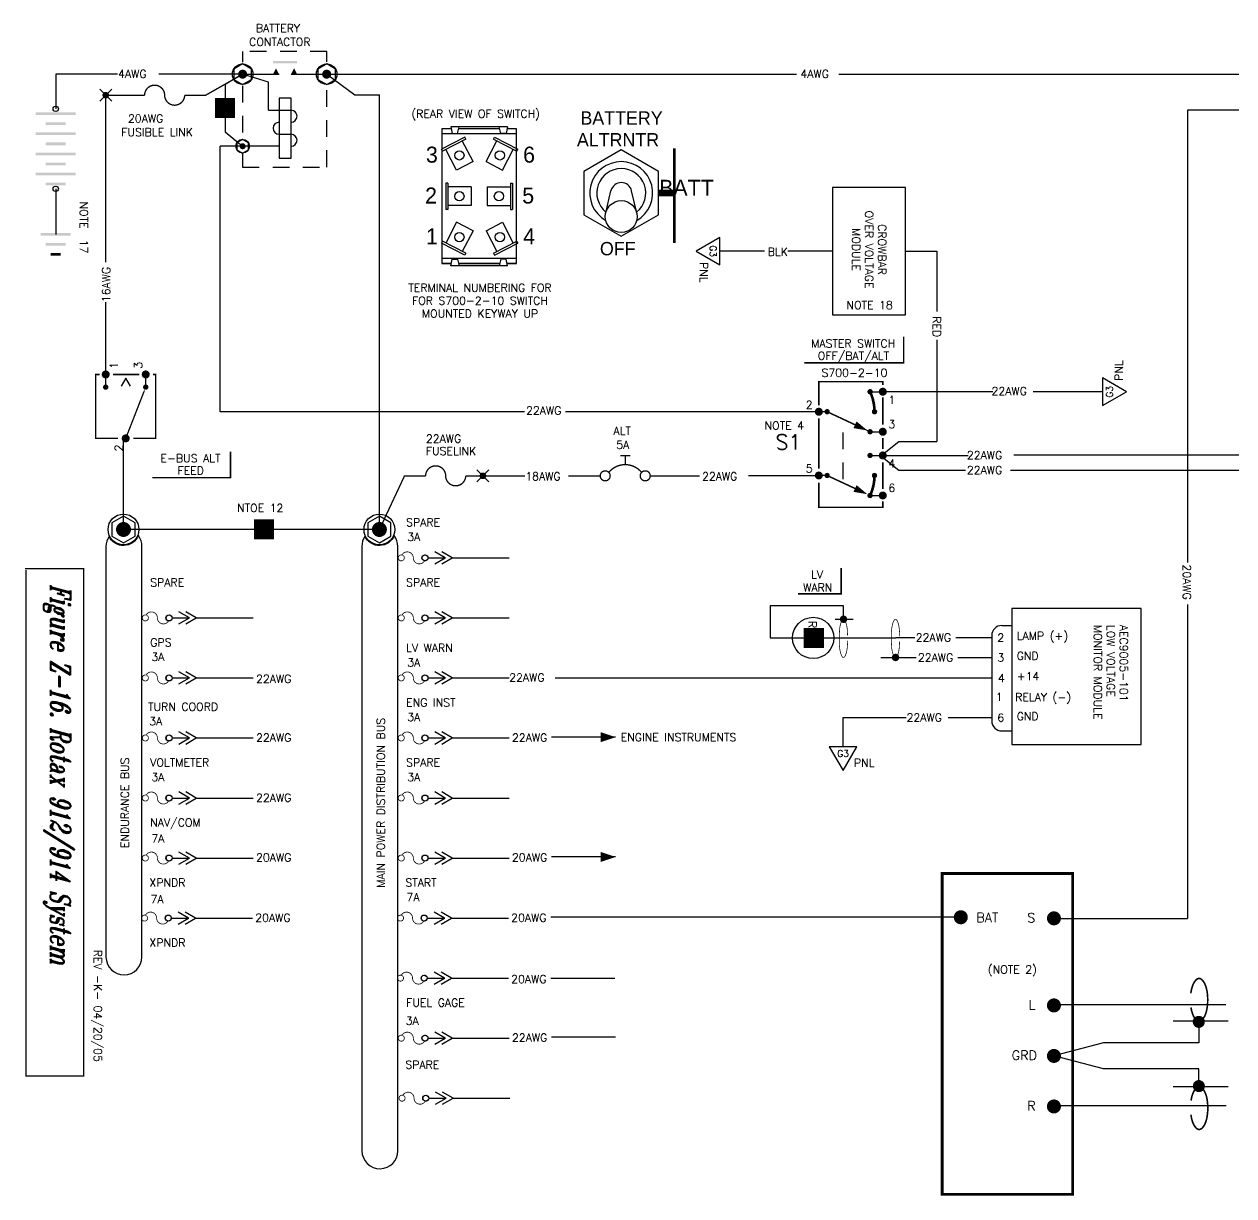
# Model space of a CAD drawing. Extents: x -1.7 to 12, y 0.7 to 9.5.
# Drawn here: x -1.72 to 7.35, y 0.7 to 9.48 of the extents above; entities that cross this region are included whole.
import ezdxf
from ezdxf.enums import TextEntityAlignment as Align

# ---------------------------------------------------------------- set-up
doc = ezdxf.new("R2010")
doc.units = 0
doc.header["$LTSCALE"] = 0.5
doc.header["$MEASUREMENT"] = 0
doc.linetypes.add('HIDDEN', pattern=[0.375, 0.25, -0.125])
doc.layers.get('0').update_dxf_attribs({"linetype": 'CONTINUOUS'})
doc.layers.add('INSETS', color=2, linetype='CONTINUOUS')
doc.styles.add('FUTURA', font='VELVET-L.SHX')
doc.styles.add('FUTURAV', font='VELVET-L.SHX')
doc.styles.add('ROMANT', font='romant.shx', dxfattribs={"width": 0.7, "oblique": 15})
doc.styles.get("Standard").update_dxf_attribs({"font": 'ROMANS.shx'})

# ---------------------------------------------------------------- blocks, each defined once
blk = doc.blocks.new('ARROWHEAD', base_point=(5.399999999999999, 17.1))
blk.add_lwpolyline([(5.399999999999999, 17.1, 0, 0.075, 0), (5.2875, 17.1, 0.075, 0.075, 0)], format="xyseb")
blk = doc.blocks.new('BBCP')
blk.add_line((0.2299438525270645, 0), (0.3566964805031532, 0))
at = {"color": 7}
for p, q in [((0.3552276689481992, 0), (0.2769986337626751, 0.04516555452281068)), ((0.2769986337626751, -0.04516555452281068), (0.3552276689481992, 0)), ((0.4073033976368174, 0), (0.3290743624512933, 0.04516555452281068)), ((0.3290743624512933, -0.04516555452281068), (0.4073033976368174, 0)), ((0.4073033976368174, 0), (0.8337464384351927, 0))]:
    blk.add_line(p, q, dxfattribs=at)
for points in [[(0.0366770296984944, 0.01951044453741702, 0.006000000000000001, 0.006000000000000001, 39.33880835951041), (0.03859916624609294, 0.01827240556744414, 0.006000000000000001, 0.006000000000000001, 39.33880835951041)], [(0.2007194449185601, -0.02012461179749891, 0.006000000000000001, 0.006000000000000001, -0.7914183192462256), (0.1154702213235623, 0, 0.006000000000000001, 0.006000000000000001, 0.7914183192462259), (0.03022099772856457, 0.02012461179749891, 0.006000000000000001, 0.006000000000000001, 0.7914183192462259)], [(0.2166770296984906, 0.01951044453741702, 0.006000000000000001, 0.006000000000000001, 39.33880835951041), (0.21859916624609, 0.01827240556744414, 0.006000000000000001, 0.006000000000000001, 39.33880835951041)]]:
    blk.add_lwpolyline(points, format="xyseb")
blk.add_circle((0.2025000000000023, 0), 0.02249999999999979)
blk = doc.blocks.new('BAT', base_point=(4.05, 6.75))
for centre in [(4.05, 6.75), (4.05, 6.15)]:
    blk.add_circle(centre, 0.02)
for points in [[(4.2, 6.702500000000001), (4.2, 6.7225), (3.9, 6.702500000000001), (3.9, 6.7225)], [(4.125, 6.6275), (4.125, 6.6475), (3.975, 6.6275), (3.975, 6.6475)], [(4.2, 6.5525), (4.2, 6.5725), (3.9, 6.5525), (3.9, 6.5725)], [(4.125, 6.4775), (4.125, 6.4975), (3.975, 6.4775), (3.975, 6.4975)], [(4.2, 6.402500000000001), (4.2, 6.4225), (3.9, 6.402500000000001), (3.9, 6.4225)], [(4.2, 6.2525), (4.2, 6.2725), (3.9, 6.2525), (3.9, 6.2725)], [(4.125, 6.327500000000001), (4.125, 6.3475), (3.975, 6.327500000000001), (3.975, 6.3475)], [(4.125, 6.1775), (4.125, 6.1975), (3.975, 6.1775), (3.975, 6.1975)]]:
    blk.add_trace(points)
blk = doc.blocks.new('GND', base_point=(5.399999999999999, 6.45))
for points in [[(5.2875, 6.46), (5.2875, 6.44), (5.5125, 6.46), (5.5125, 6.44)], [(5.325, 6.385), (5.325, 6.365), (5.475, 6.385), (5.475, 6.365)], [(5.4375, 6.29), (5.4375, 6.31), (5.3625, 6.29), (5.3625, 6.31)]]:
    blk.add_trace(points)
blk = doc.blocks.new('CB')
for points in [[(-0.1875, 0.1499999999999986, 0.01, 0.01, 0), (-0.1125000000000007, 0.1499999999999986, 0.01, 0.01, 0)], [(-0.1500000000000021, 0.08409902576697448, 0.01, 0.01, 0), (-0.1500000000000021, 0.1499999999999986, 0.01, 0.01, 0)], [(-0.3047399613886519, -0.03719923071831133, 0.01, 0.01, 273.9696988207883), (-0.3052825490245326, -0.0371260646420204, 0.01, 0.01, 273.9696988207883)], [(-0.02704903082498689, 0.02597306164975421, 0.01, 0.01, 0.4727572666355321), (-0.2729509691754153, 0.02597306164926749, 0.01, 0.01, 0.4727572666355321)], [(-0.005842398127015258, -0.03704208935961262, 0.01, 0.01, 692.0208592420624), (-0.006056408857205042, -0.03700770070883053, 0.01, 0.01, 692.0208592420624)]]:
    blk.add_lwpolyline(points, format="xyseb")
blk = doc.blocks.new('DIODE')
blk.add_lwpolyline([(0, 0, 0.15, 0.15, 0), (0, -0.02324600182806336, 0, 0.15, 0), (0, -0.1510990118823976, 0.15, 0.15, 0)], format="xyseb")
blk = doc.blocks.new('G3')
blk.add_lwpolyline([(-0.1029910085553745, 0), (3.552713678800501e-15, -0.1783856595406714), (0.1029910085553745, 0)], close=True)
blk.add_text('G3', height=0.04999999998).set_placement((3.552713678800501e-15, -0.07655123656131302), align=Align.CENTER)
blk.add_text('PNL', height=0.06).set_placement((0.08136636393703967, -0.1509795294095824))
blk = doc.blocks.new('DOT')
at = {"color": 7}
blk.add_lwpolyline([(-0.01249999999999929, 0, 0.025, 0.025, 1), (0.01249999999999929, 0, 0.025, 0.025, 1)], format="xyseb", close=True, dxfattribs=at)
blk = doc.blocks.new('SPLICE')
for p, q in [((-0.04540863766729331, -0.04540863766729331), (0.04540863766729686, 0.04540863766729331)), ((0.04540863766729331, -0.04540863766730041), (-0.04540863766729331, 0.04540863766729331))]:
    blk.add_line(p, q)
blk.add_blockref('DOT', (0, 0))
blk = doc.blocks.new('S1TL1-1')
for p, q in [((0.4445141521014904, 0.1499610244477418), (0.5397856955674101, 0.1499610244477418)), ((0.5119653413703986, 0), (0.4515705604017448, 0.03486894304990162)), ((0.4515705604017448, -0.03486894304990162), (0.5119653413703986, 0)), ((0.4445141521014904, -0.1500389755522571), (0.5397856955674101, -0.1500389755522562))]:
    blk.add_line(p, q)
for points in [[(0.0602143044325878, 0.05862001075687928, 0.0110390673, 0.0110390673, 0), (0.0602143044325878, 0.2250000000000005, 0.0110390673, 0.0110390673, 0), (0.5397856955674101, 0.2250000000000005, 0.0110390673, 0.0110390673, 0), (0.5397856955674101, 0.1963011701771764, 0.0110390673, 0.0110390673, 0)], [(0.5397856955674101, 0.09485189481485179, 0.0110390673, 0.0110390673, 0), (0.5397856955674101, -0.1008002790982019, 0.0110390673, 0.0110390673, 0)], [(0.0602143044325878, -0.0573220182286347, 0.0110390673, 0.0110390673, 0), (0.0602143044325878, -0.2250000000000005, 0.0110390673, 0.0110390673, 0), (0.5397856955674101, -0.2250000000000005, 0.0110390673, 0.0110390673, 0), (0.5397856955674101, -0.204665013397725, 0.0110390673, 0.0110390673, 0)]]:
    blk.add_lwpolyline(points, format="xyseb")
at = {"color": 7}
for points in [[(0.4345141521014888, 0.1499610244477418, 0.02, 0.02, 1), (0.4545141521014919, 0.1499610244477418, 0.02, 0.02, 1)], [(0.5247856955674095, 0.1499610244477418, 0.03, 0.03, 1), (0.5547856955674106, 0.1499610244477418, 0.03, 0.03, 1)], [(0.04521430443258723, 0, 0.03, 0.03, 1), (0.07521430443258836, 0, 0.03, 0.03, 1)], [(0.4345141521014888, -0.1500389755522571, 0.02, 0.02, 1), (0.4545141521014919, -0.1500389755522571, 0.02, 0.02, 1)], [(0.5247856955674095, -0.1500389755522562, 0.03, 0.03, 1), (0.5547856955674106, -0.1500389755522562, 0.03, 0.03, 1)]]:
    blk.add_lwpolyline(points, format="xyseb", close=True, dxfattribs=at)
blk.add_lwpolyline([(0.0602143044325878, 0, 0.01, 0.01, 0), (0.3393640304037149, -0.1087973698849014, 0.06, 0, 0), (0.4250097833525501, -0.1421774229378965, 0, 0, 0)], format="xyseb", dxfattribs=at)
for s, p in [('1', (0.6078822567853059, 0.05902977828512501)), ('2', (-0.0113335591307191, 0.02255697426779069)), ('3', (0.6078822567853059, -0.1233342418015466))]:
    blk.add_text(s, height=0.06).set_placement(p, align=Align.CENTER)

msp = doc.modelspace()

# ---------------------------------------------------------------- linework, layer by layer
at = {"color": 7}
for p, q in [((-1.48063077791434, 9.108591531687797), (-1.48063077791434, 8.849217860188276)), ((-1.016228865244512, 9.108591531687797), (-1.48063077791434, 9.108591531687797)), ((-0.07907143185743148, 9.108591531687797), (-0.7070431121540599, 9.108591531687797)), ((-0.07907143185743237, 9.108591531687797), (-0.2103283491053043, 9.030834105762562)), ((0.1146008595715893, 9.047851017289975), (-0.08048027320088824, 9.108591531687797)), ((-0.05798027320091048, 9.108591531687797), (0.1935335574629784, 9.108591531687797)), ((0.2835335574628877, 9.108591531687797), (0.5509285681425693, 9.108591531687797)), ((0.5509285681425693, 9.108591531687797), (4.072085242758363, 9.108591531687797)), ((0.5509285681425693, 9.108591531687797), (0.760820321958042, 8.953389849891328)), ((4.390104874508544, 9.108591531687797), (10.05949941946791, 9.108591531687797)), ((-0.2103283491053043, 9.030834105762562), (-0.2103283491053043, 8.676991639824433)), ((0.1146008595715893, 8.838591531687527), (0.1146008595715893, 9.047851017289975)), ((-1.105511705757377, 7.699594967889593), (-1.105511705757377, 8.951379092300417)), ((0.1935335574629784, 8.928591531687442), (0.1935335574629784, 8.478591531687886)), ((0.2835335574628877, 8.928591531687442), (0.1935335574629784, 8.928591531687442)), ((0.2835335574628877, 8.478591531687886), (0.2835335574628877, 8.928591531687442)), ((0.760820321958042, 8.953389849891328), (0.9461254201373102, 8.953389849891328)), ((0.9461254201373102, 5.696146047517443), (0.9461254201373102, 8.953389849891328)), ((0.1146008595715893, 8.838591531687527), (0.2835335574628877, 8.838591531687527)), ((10.05949941946791, 8.838591531687797), (7.00358007721098, 8.838591531687797)), ((7.00358007721098, 8.838591531687797), (7.003580077210978, 5.447797944459113)), ((1.906593688950367, 8.71475132916397), (1.481377527024259, 8.71475132916397)), ((1.481377527024259, 8.71475132916397), (1.492536595699919, 8.665175023239328)), ((1.531086034197807, 8.665175023239328), (1.544273990038137, 8.71475132916397)), ((1.856885181776819, 8.665175023239328), (1.84369722593649, 8.71475132916397)), ((1.906593688950368, 8.71475132916397), (1.895434620274708, 8.665175023239328)), ((-0.2103283491053043, 8.676991639824433), (-0.07907143185743148, 8.568591531687797)), ((0.1935335574629784, 8.658591531687708), (0.2835335574628877, 8.658591531687708)), ((1.586266505979561, 8.636508451682808), (1.410740591523455, 8.545617009792739)), ((1.413715274246849, 8.698279422155483), (1.413715274246849, 7.689854112324256)), ((1.485085167964797, 8.698279422155483), (1.413715274246849, 8.698279422155483)), ((1.977552122650502, 8.66204123427336), (1.417011455169574, 8.66204123427336)), ((1.593783232516879, 8.621992450266792), (1.418257318060775, 8.53110100837673)), ((1.492536595699919, 8.665175023239328), (1.531086034197807, 8.665175023239328)), ((1.848078971977919, 8.698279422155483), (1.539892243996709, 8.698279422155483)), ((1.593783232516879, 8.621992450266792), (1.586266505979561, 8.636508451682808)), ((1.800780345303197, 8.621992450266792), (1.808297071840515, 8.636508451682808)), ((1.800780345303197, 8.621992450266792), (1.976306259759301, 8.53110100837673)), ((1.808297071840515, 8.636508451682808), (1.983822986296621, 8.545617009792739)), ((1.895434620274708, 8.665175023239328), (1.856885181776819, 8.665175023239328)), ((1.974255941727778, 8.698279422155483), (1.902886048009831, 8.698279422155483)), ((1.974255941727778, 7.689854112324256), (1.974255941727778, 8.698279422155483)), ((0.1935335574629802, 8.568591531687797), (-0.2487383167889972, 8.568591531687805)), ((-0.2487383167889972, 6.578616061174668), (-0.2487383167889972, 8.568591531687805)), ((1.418257318060775, 8.53110100837673), (1.410740591523455, 8.545617009792739)), ((1.524917257624713, 8.389602599401726), (1.444586200209816, 8.544734722061087)), ((1.647785407782736, 8.453226613923071), (1.567454350367838, 8.608358736582435)), ((1.74677817003734, 8.453226613923071), (1.827109227452238, 8.608358736582435)), ((1.869646320195363, 8.389602599401726), (1.94997737761026, 8.544734722061087)), ((1.976306259759301, 8.53110100837673), (1.983822986296621, 8.545617009792739)), ((0.1935335574629784, 8.478591531687886), (0.2835335574628877, 8.478591531687886)), ((1.647785407782736, 8.453226613923071), (1.524917257624713, 8.389602599401726)), ((1.74677817003734, 8.453226613923071), (1.869646320195363, 8.389602599401726)), ((1.443380815195995, 8.292898190449428), (1.443380815195995, 8.09523534403031)), ((1.459727541930927, 8.292898190449428), (1.443380815195995, 8.292898190449428)), ((1.459727541930927, 8.292898190449428), (1.459727541930926, 8.09523534403031)), ((1.63442457758464, 8.263248769138968), (1.459727541930927, 8.263248769138968)), ((1.63442457758464, 8.263248769138968), (1.63442457758464, 8.124884765340774)), ((1.753546638389987, 8.263248769138968), (1.753546638389987, 8.124884765340774)), ((1.753546638389987, 8.263248769138968), (1.9282436740437, 8.263248769138968)), ((1.9282436740437, 8.292898190449428), (1.944590400778631, 8.292898190449428)), ((1.9282436740437, 8.292898190449428), (1.928243674043701, 8.09523534403031)), ((1.944590400778631, 8.292898190449428), (1.944590400778632, 8.09523534403031)), ((-1.48063077791434, 8.249217860188278), (-1.48063077791434, 7.908009267437652)), ((1.459727541930926, 8.09523534403031), (1.443380815195995, 8.09523534403031)), ((1.63442457758464, 8.124884765340774), (1.459727541930927, 8.124884765340774)), ((1.753546638389987, 8.124884765340774), (1.9282436740437, 8.124884765340774)), ((1.928243674043701, 8.09523534403031), (1.944590400778632, 8.09523534403031)), ((1.524917257624713, 7.998530935078013), (1.444586200209816, 7.843398812418653)), ((1.647785407782736, 7.934906920556668), (1.524917257624713, 7.998530935078013)), ((1.74677817003734, 7.934906920556668), (1.869646320195363, 7.998530935078013)), ((1.869646320195363, 7.998530935078013), (1.94997737761026, 7.843398812418653)), ((1.647785407782736, 7.934906920556668), (1.567454350367838, 7.779774797897306)), ((1.74677817003734, 7.934906920556668), (1.827109227452238, 7.779774797897306)), ((1.418257318060775, 7.857032526103011), (1.410740591523455, 7.842516524687)), ((1.586266505979561, 7.751625082796934), (1.410740591523455, 7.842516524687)), ((1.593783232516879, 7.766141084212948), (1.418257318060775, 7.857032526103011)), ((1.800780345303197, 7.766141084212948), (1.976306259759301, 7.857032526103011)), ((1.808297071840515, 7.751625082796934), (1.983822986296621, 7.842516524687)), ((1.976306259759301, 7.857032526103011), (1.983822986296621, 7.842516524687)), ((1.977552122650502, 7.726092300206379), (1.417011455169574, 7.726092300206379)), ((1.481377527024259, 7.673382205315769), (1.492536595699919, 7.722958511240411)), ((1.492536595699919, 7.722958511240411), (1.531086034197807, 7.722958511240411)), ((1.531086034197807, 7.722958511240411), (1.544273990038137, 7.673382205315769)), ((1.593783232516879, 7.766141084212948), (1.586266505979561, 7.751625082796934)), ((1.800780345303197, 7.766141084212948), (1.808297071840515, 7.751625082796934)), ((1.856885181776819, 7.722958511240411), (1.84369722593649, 7.673382205315769)), ((1.895434620274708, 7.722958511240411), (1.856885181776819, 7.722958511240411)), ((1.906593688950368, 7.673382205315769), (1.895434620274708, 7.722958511240411)), ((3.833987340264409, 7.781858266607145), (3.498870975344047, 7.781858266607145)), ((4.34302083824364, 7.781858266607145), (4.008343962327967, 7.781858266607145)), ((4.890209806219605, 7.781858266607145), (5.126067125060395, 7.781858266607145)), ((5.126067125060395, 7.781858266607145), (5.126067125060395, 7.330465530098142)), ((1.485085167964797, 7.689854112324256), (1.413715274246849, 7.689854112324256)), ((1.413715274246849, 7.689854112324256), (1.485085167964796, 7.689854112324256)), ((1.906593688950367, 7.673382205315769), (1.481377527024259, 7.673382205315769)), ((1.539892243996708, 7.689854112324256), (1.848078971977919, 7.689854112324256)), ((1.848078971977919, 7.689854112324256), (1.539892243996709, 7.689854112324256)), ((1.90288604800983, 7.689854112324256), (1.974255941727778, 7.689854112324256)), ((1.974255941727778, 7.689854112324256), (1.902886048009831, 7.689854112324256)), ((-1.105511705757377, 6.858240498755336), (-1.105511705757377, 7.399643271479533)), ((5.126067125060395, 7.117583799298817), (5.126067125060394, 6.355883480557884)), ((5.544246792693436, 6.728577085622408), (4.719778243567335, 6.728577085622408)), ((6.367939050303368, 6.728577085622408), (5.846285756398824, 6.728577085622408)), ((2.034804151823164, 6.578616061174667), (-0.2487383167889972, 6.578616061174668)), ((4.225206852432514, 6.578616061174667), (2.340546533091765, 6.578616061174667)), ((-0.9723153865685354, 5.696146047517443), (-0.9723153865685354, 6.380650115320314)), ((4.704778243567336, 6.24819140052665), (4.838886945412799, 6.355883480557884)), ((4.838886945412799, 6.355883480557884), (5.126067125060394, 6.355883480557884)), ((4.704778243567336, 6.24819140052665), (4.838886945412799, 6.140499320495417)), ((5.359310677481727, 6.24819140052665), (4.725906492777026, 6.24819140052665)), ((6.033557928177212, 6.252717736517514), (5.701476419935931, 6.252717736517514)), ((7.572122782649696, 6.252717736517515), (6.033557928177212, 6.252717736517514)), ((1.709239653603754, 6.098230376078805), (2.036854944041, 6.098230376078805)), ((2.363204191197244, 6.098230376078805), (2.603165379412855, 6.098230376078805)), ((2.9819542682911, 6.098230376078805), (3.345433230985305, 6.098230376078805)), ((4.225206852432514, 6.098230376078909), (3.714032311088177, 6.098230376078909)), ((4.838886945412799, 6.140499320495417), (5.340938606083273, 6.140499320495417)), ((5.676937261449568, 6.140499320495417), (7.58783921925073, 6.140499320495417)), ((0.9461254201373103, 5.696146047517439), (-0.9723153865685319, 5.696146047517443)), ((4.424759952950772, 5.125005287920121), (3.875691270234779, 5.125005287920121)), ((3.875691270234779, 5.125005287920121), (3.875691270234779, 4.883325503853161)), ((4.424759952950772, 5.011826886268835), (4.424759952950772, 5.125005287920121)), ((5.686738094698009, 5.103593671624207), (5.686738094698009, 4.083798663890725)), ((6.657425896188212, 5.103593671624204), (5.686738094698009, 5.103593671624207)), ((6.657425896188212, 4.083798663890729), (6.657425896188212, 5.103593671624204)), ((7.003580077210978, 5.133019191354977), (7.003580077210978, 2.781469703001075)), ((4.362254873461574, 5.023172188112749), (4.497589470380817, 5.023172188112749)), ((5.536738094698008, 4.901417430757947), (5.53673809469801, 4.260746800922208)), ((5.611738094698009, 4.976417430757946), (5.686738094698009, 4.976417430757945)), ((3.875691270234779, 4.883325503853161), (4.817157978910941, 4.883325503853161)), ((4.959966365880359, 4.883325503853165), (4.817157978910941, 4.883325503853163)), ((5.536738094698008, 4.883325503853166), (5.267339076347111, 4.883325503853166)), ((4.970327242284239, 4.733325503853164), (4.70562269028816, 4.733325503853164)), ((5.536738094698008, 4.733325503853166), (5.283455998849111, 4.733325503853166)), ((2.263487185499508, 4.583325503853159), (5.53673809469801, 4.583325503853166)), ((4.895515288651199, 4.283325503853165), (4.420946813603567, 4.283325503853165)), ((4.420946813603567, 4.283325503853165), (4.420946813603567, 4.067834873608492)), ((5.53673809469801, 4.283325503853165), (5.209468851090779, 4.283325503853165)), ((5.611738094698009, 4.185746800922207), (5.686738094698009, 4.185746800922207)), ((2.717241382699914, 4.139534726668598), (2.236955736982289, 4.139534726668598)), ((5.686738094698009, 4.083798663890725), (6.657425896188212, 4.083798663890729)), ((2.717241382699914, 3.241732453020919), (2.236955736982289, 3.241732453020919)), ((5.285673404485344, 2.789534726668595), (2.231132893561584, 2.789534726668595)), ((6.002795195600196, 2.781469703001076), (7.003580077210978, 2.781469703001075)), ((2.71141853927921, 2.330005560782691), (2.231132893561584, 2.330005560782691)), ((5.997904177861313, 2.135273273471429), (7.292578694825218, 2.135273273471429)), ((2.717241382699914, 1.890852030530377), (2.236955736982289, 1.890852030530377)), ((5.997904177861313, 1.377798720716743), (7.295036409782778, 1.377798720716743))]:
    msp.add_line(p, q, dxfattribs=at)
for p, q in [((4.624506700101415, 6.728577085622408), (4.719778243567335, 6.728577085622408)), ((4.302747078683438, 6.578616061174666), (4.225206852432514, 6.578616061174666)), ((4.624506700101415, 6.428577085622409), (4.302747078683438, 6.578616061174667)), ((4.624506700101415, 6.428577085622409), (4.719778243567335, 6.428577085622409)), ((4.624506700101415, 6.250764655558012), (4.719778243567335, 6.250764655558012)), ((4.302747078683438, 6.100803631110271), (4.225206852432514, 6.100803631110271)), ((4.624506700101415, 5.950764655558012), (4.719778243567335, 5.950764655558012)), ((7.308805429918721, 2.010478371873826), (6.896698178689114, 2.010478371873826)), ((7.08884650026782, 2.005533595433686), (7.08884650026782, 1.847409665142416)), ((6.374937194710938, 1.847409665142415), (6.0027951956002, 1.750122803703597)), ((7.08884650026782, 1.847409665142416), (6.374937194710938, 1.847409665142415)), ((6.374937194710938, 1.65283594226478), (6.0027951956002, 1.750122803703597)), ((7.089430482120655, 1.65283594226478), (6.374937194710938, 1.65283594226478)), ((7.089430482120655, 1.500542078263498), (7.089430482120655, 1.65283594226478)), ((7.309389411771548, 1.519164418293363), (6.897282160541945, 1.519164418293363))]:
    msp.add_line(p, q)
at = {"linetype": 'HIDDEN'}
msp.add_line((4.422371896071968, 6.072834092721002), (4.422371896071968, 6.522834092721001), dxfattribs=at)
at = {"color": 7, "linetype": 'HIDDEN'}
for points in [[(-0.07907143185743148, 9.27934475503837), (-0.07907143185743148, 9.198104228141386)], [(0.5509285681425693, 9.201356452251026), (0.5509285681425693, 9.27934475503837), (-0.07893980614966534, 9.27934475503837)], [(-0.07907143185743148, 9.020858014165952), (-0.07907143185743148, 8.623362759690401)], [(-0.07907143185743148, 8.511841609720797), (-0.07907143185743148, 8.41302519167198), (0.5509285681425693, 8.41302519167198), (0.5509285681425693, 9.017605790056308)]]:
    msp.add_lwpolyline(points, dxfattribs=at)
at = {"color": 7}
for points in [[(-0.01250462822146847, 9.147023893686114), (-0.07907143185743148, 9.185456255684429), (-0.1456382354933945, 9.147023893686114), (-0.1456382354933945, 9.070159169689479), (-0.07907143185743148, 9.031726807691165), (-0.01250462822146847, 9.070159169689479)], [(0.6174953717785323, 9.147023893686114), (0.5509285681425693, 9.185456255684429), (0.4843617645066063, 9.147023893686114), (0.4843617645066063, 9.070159169689479), (0.5509285681425693, 9.031726807691165), (0.6174953717785323, 9.070159169689479)], [(-0.03469356276678948, 8.59421310635334), (-0.07907143185743148, 8.619834681018887), (-0.1234493009480735, 8.59421310635334), (-0.1234493009480735, 8.542969957022255), (-0.07907143185743148, 8.517348382356708), (-0.03469356276678948, 8.542969957022255)], [(-0.8857587574694179, 5.746119540627971), (-0.9723153865685319, 5.796093033738492), (-1.058872015667653, 5.746119540627971), (-1.058872015667653, 5.646172554406929), (-0.9723153865685319, 5.596199061296401), (-0.8857587574694179, 5.646172554406929)], [(1.032682049236428, 5.746119540627971), (0.9461254201373137, 5.796093033738492), (0.8595687910381926, 5.746119540627971), (0.8595687910381926, 5.646172554406929), (0.9461254201373137, 5.596199061296401), (1.032682049236428, 5.646172554406929)]]:
    msp.add_lwpolyline(points, close=True, dxfattribs=at)
for points in [[(-0.07907143185743237, 9.108591531687797, 0.01, 0.01, 0), (-0.3556218072663159, 8.95137909230042, 0.01, 0.01, 0), (-0.5139665036377284, 8.95137909230042, 0.01, 0.01, -1.000000000000012), (-0.6639665036377307, 8.951379092300417, 0.01, 0.01, 1), (-0.8139665036377115, 8.951379092300417, 0.01, 0.01, 0), (-1.105511705757377, 8.951379092300417, 0.01, 0.01, 0)], [(4.240206852432514, 6.627778292312757, 0.0110390673, 0.0110390673, 0), (4.240206852432514, 6.804412074177924, 0.0110390673, 0.0110390673, 0), (4.719778243567335, 6.804412074177924, 0.0110390673, 0.0110390673, 0), (4.719778243567335, 6.779758972742597, 0.0110390673, 0.0110390673, 0)], [(4.657736603639394, 6.578616061174666, 0.02, 0.02, 0.1094674618432523), (4.624506700101422, 6.728577085622391, 0.02, 0.02, 0.1094674618432523)], [(4.719778243567335, 6.685888552477108, 0.0110390673, 0.0110390673, 0), (4.719778243567335, 6.48250264190188, 0.0110390673, 0.0110390673, 0)], [(4.240206852432514, 6.150728850977804, 0.0110390673, 0.0110390673, 0), (4.240206852432514, 6.529437852034626, 0.0110390673, 0.0110390673, 0)], [(4.302747078683438, 6.578616061174667, 0.0110390673, 0.0110390673, 0), (4.541996713460499, 6.467052124267337, 0.0110390673, 0.0110390673, 0)], [(4.603436464414592, 6.438402297882307, 0, 0.05519533649999999, 0), (4.511900917473869, 6.481086024414173, 0.05519533649999999, 0.05519533649999999, 0)], [(4.719778243567335, 6.381927191617428, 0.0110390673, 0.0110390673, 0), (4.719778243567335, 6.300474521401322, 0.0110390673, 0.0110390673, 0)], [(0.9461254201373102, 5.696146047517443, 0.01, 0.01, 0), (1.134506508283606, 6.098230376078804, 0.01, 0.01, 0), (1.292851204655018, 6.098230376078804, 0.01, 0.01, -1.000000000000012), (1.442851204655021, 6.098230376078805, 0.01, 0.01, 1), (1.592851204655001, 6.098230376078805, 0.01, 0.01, 0), (1.722121809773964, 6.098230376078805, 0.01, 0.01, 0)], [(4.719778243567335, 6.199899071116869, 0.0110390673, 0.0110390673, 0), (4.719778243567335, 5.998748170547963, 0.0110390673, 0.0110390673, 0)], [(4.302747078683438, 6.100803631110271, 0.0110390673, 0.0110390673, 0), (4.541996713460499, 5.98923969420294, 0.0110390673, 0.0110390673, 0)], [(4.624476856497384, 5.950849222830276, 0.02, 0.02, 0.1094674618432523), (4.657736603639394, 6.10080363111027, 0.02, 0.02, 0.1094674618432523)], [(4.240206852432514, 6.04791839068703, 0.0110390673, 0.0110390673, 0), (4.240206852432514, 5.862344568796577, 0.0110390673, 0.0110390673, 0), (4.719778243567335, 5.862344568796577, 0.0110390673, 0.0110390673, 0), (4.719778243567335, 5.906225278255582, 0.0110390673, 0.0110390673, 0)], [(4.603436464414592, 5.96058986781791, 0, 0.05519533649999999, 0), (4.511900917473869, 6.003273594349776, 0.05519533649999999, 0.05519533649999999, 0)], [(7.030352745947269, 2.113529847052373, 0.01204, 0.01204, 0.005294010005868618), (7.031646651065429, 2.105275764627925, 0.01204, 0.01204, 0.05466851896899956), (7.04518528068126, 2.057348620593321, 0.01204, 0.01204, 0.09761432446322021), (7.070083237279999, 2.019275738329713, 0.01204, 0.01204, 0.2019380871976843), (7.090977311411642, 2.010478371873826, 0.01204, 0.01204, 0.2019380871976881), (7.111871385543282, 2.019275738329713, 0.01204, 0.01204, 0.09761432446322814), (7.136769342142017, 2.057348620593321, 0.01204, 0.01204, 0.05466851896898944), (7.150307971757858, 2.105275764627929, 0.01204, 0.01204, 0.04154435050051954), (7.155737022319151, 2.170503410723725, 0.01204, 0.01204, 0.04154435050052599), (7.150307971757854, 2.235731056819525, 0.01204, 0.01204, 0.05466851896899208), (7.136769342142017, 2.28365820085413, 0.01204, 0.01204, 0.0976143244632253), (7.111871385543282, 2.321731083117737, 0.01204, 0.01204, 0.2019380871976909), (7.090977311411642, 2.330528449573625, 0.01204, 0.01204, 0.2019380871976738), (7.070083237279995, 2.321731083117737, 0.01204, 0.01204, 0.09761432446319672), (7.04518528068126, 2.28365820085413, 0.01204, 0.01204, 0.0546685189689828), (7.031646651065429, 2.235731056819528, 0.01204, 0.01204, 0.009990403471888749), (7.029351471131058, 2.220133531040357, 0.01204, 0.01204, 0.04154435050053698)], [(7.030936727800103, 1.41611294311482, 0.01204, 0.01204, -0.005294010005868618), (7.032230632918264, 1.424367025539264, 0.01204, 0.01204, -0.05466851896899956), (7.045769262534094, 1.472294169573869, 0.01204, 0.01204, -0.09761432446322021), (7.070667219132829, 1.510367051837477, 0.01204, 0.01204, -0.2019380871976843), (7.091561293264469, 1.519164418293363, 0.01204, 0.01204, -0.2019380871976881), (7.112455367396109, 1.510367051837477, 0.01204, 0.01204, -0.09761432446322814), (7.137353323994851, 1.472294169573869, 0.01204, 0.01204, -0.05466851896898944), (7.150891953610689, 1.424367025539261, 0.01204, 0.01204, -0.04154435050051954), (7.156321004171982, 1.359139379443465, 0.01204, 0.01204, -0.04154435050052599), (7.150891953610685, 1.293911733347665, 0.01204, 0.01204, -0.05466851896899208), (7.137353323994851, 1.24598458931306, 0.01204, 0.01204, -0.0976143244632253), (7.112455367396109, 1.207911707049452, 0.01204, 0.01204, -0.2019380871976909), (7.091561293264469, 1.199114340593566, 0.01204, 0.01204, -0.2019380871976738), (7.070667219132822, 1.207911707049456, 0.01204, 0.01204, -0.09761432446319672), (7.045769262534094, 1.24598458931306, 0.01204, 0.01204, -0.0546685189689828), (7.032230632918264, 1.293911733347662, 0.01204, 0.01204, -0.009990403471888749), (7.029935452983892, 1.309509259126832, 0.01204, 0.01204, -0.04154435050053698)]]:
    msp.add_lwpolyline(points, format="xyseb")
for points, format in [([(-0.09594643185741436, 9.108591531687797, 0.03374999999996624, 0.03374999999996624, 1), (-0.06219643185745038, 9.108591531687797, 0.03374999999996624, 0.03374999999996624, 1)], "xyseb"), ([(0.5340535681425882, 9.108591531687797, 0.03374999999996624, 0.03374999999996624, 1), (0.5678035681425504, 9.108591531687797, 0.03374999999996624, 0.03374999999996624, 1)], "xyseb"), ([(-0.09032143185741948, 8.568591531687797, 0.0224999999999775, 0.0224999999999775, 1), (-0.06782143185744349, 8.568591531687797, 0.0224999999999775, 0.0224999999999775, 1)], "xyseb"), ([(4.876614675176455, 7.140143697087077, 0, 0, 0), (4.131727721793279, 7.140143697087077, 0, 0, 0), (4.131727721793279, 6.9452783563221, 0.01125, 0.01125, 0), (4.876614675176455, 6.9452783563221, 0.01125, 0.01125, 0)], "xyseb"), ([(-0.1703992162569294, 6.279404019194827, 0, 0, 0), (-0.7569850282439119, 6.279404019194827, 0, 0, 0), (-0.7569850282439119, 6.084538678429849, 0.01125, 0.01125, 0), (-0.1703992162569294, 6.084538678429849, 0.01125, 0.01125, 0)], "xyseb"), ([(-1.000315386568538, 5.696146047517443, 0.05599999999999999, 0.05599999999999999, 1), (-0.9443153865685332, 5.696146047517443, 0.05599999999999999, 0.05599999999999999, 1)], "xyseb"), ([(0.9181254201373079, 5.696146047517443, 0.05599999999999999, 0.05599999999999999, 1), (0.9741254201373124, 5.696146047517443, 0.05599999999999999, 0.05599999999999999, 1)], "xyseb"), ([(-1.10371452256841, 2.633705048615196), (-1.10371452256841, 2.491572470157577, 0.414213562373095), (-0.9669153980885525, 2.358373322637714, 0.414213562373095), (-0.8337162505686848, 2.491572470157584), (-0.8337162505686848, 2.633705048615196), (-0.8337162505686848, 5.568632385102552, 0.1629412427891178), (-0.8609258994960314, 5.649910876706143, -0.6474322707957655), (-1.080918878270538, 5.643699975783148, 0.1484864543589288), (-1.10371452256841, 5.568632385102552)], "xyb"), ([(0.8147262841374356, 1.180293656460032), (0.8147262841374356, 1.038161078002412, 0.414213562373095), (0.9515254086172931, 0.9049619304825498, 0.414213562373095), (1.084724556137161, 1.038161078002419), (1.084724556137161, 1.180293656460032), (1.084724556137161, 5.568632385102552, 0.1629412427891178), (1.057514907209814, 5.649910876706143, -0.6474322707957655), (0.8375219284353079, 5.643699975783148, 0.1484864543589288), (0.8147262841374356, 5.568632385102552)], "xyb"), ([(4.40774305210211, 5.408061893291551, 0, 0, 0), (4.083718500513453, 5.408061893291551, 0, 0, 0), (4.083718500513453, 5.213196552526574, 0.01125, 0.01125, 0), (4.40774305210211, 5.213196552526574, 0.01125, 0.01125, 0)], "xyseb")]:
    msp.add_lwpolyline(points, format=format, close=True, dxfattribs=at)
for points in [[(3.156104005446485, 8.553329571336707, 0.02, 0.02, 0), (3.156104005446485, 7.842560331846543, 0.02, 0.02, 0)], [(3.039555085190829, 8.217180549970557, 0.05, 0.05, 0), (3.153471225804216, 8.217180549970557, 0.05, 0.05, 0)], [(-1.702393074753555, 5.392087155998622, 0.01, 0.01, 0), (-1.702393074753555, 1.600239188337311, 0.01, 0.01, 0), (-1.269930697258506, 1.600239188337311, 0.01, 0.01, 0), (-1.269930697258506, 5.401483407222416, 0.01, 0.01, 0), (-1.711794430786057, 5.401483407222416, 0.01, 0.01, 0)], [(4.127287785172869, 4.883325503853161, 0.15, 0.15, 0), (4.150533787000932, 4.883325503853161, 0, 0.15, 0), (4.278386797055266, 4.883325503853161, 0.15, 0.15, 0)]]:
    msp.add_lwpolyline(points, format="xyseb", dxfattribs=at)
msp.add_lwpolyline([(4.890209806219605, 7.305020288514452), (4.890209806219605, 8.25869624469984), (4.34302083824364, 8.25869624469984), (4.34302083824364, 7.305020288514452), (4.890209806219605, 7.305020288514452)], dxfattribs=at)
for points in [[(4.614506700101416, 6.728577085622408, 0.02, 0.02, 1), (4.634506700101415, 6.728577085622408, 0.02, 0.02, 1)], [(4.704778243567335, 6.728577085622408, 0.03, 0.03, 1), (4.734778243567335, 6.728577085622408, 0.03, 0.03, 1)], [(4.225206852432514, 6.578616061174666, 0.03, 0.03, 1), (4.255206852432513, 6.578616061174666, 0.03, 0.03, 1)], [(4.292747078683438, 6.578616061174666, 0.02, 0.02, 1), (4.312747078683437, 6.578616061174666, 0.02, 0.02, 1)], [(4.647736596609474, 6.578545413481618, 0.02, 0.02, 1), (4.667736596609473, 6.578545413481618, 0.02, 0.02, 1)], [(4.614506700101416, 6.428577085622409, 0.02, 0.02, 1), (4.634506700101415, 6.428577085622409, 0.02, 0.02, 1)], [(4.704778243567335, 6.428577085622409, 0.03, 0.03, 1), (4.734778243567335, 6.428577085622409, 0.03, 0.03, 1)], [(4.614506700101416, 6.250764655558012, 0.02, 0.02, 1), (4.634506700101415, 6.250764655558012, 0.02, 0.02, 1)], [(4.704778243567335, 6.250764655558012, 0.03, 0.03, 1), (4.734778243567335, 6.250764655558012, 0.03, 0.03, 1)], [(4.225206852432514, 6.100803631110271, 0.03, 0.03, 1), (4.255206852432513, 6.100803631110271, 0.03, 0.03, 1)], [(4.292747078683438, 6.100803631110271, 0.02, 0.02, 1), (4.312747078683437, 6.100803631110271, 0.02, 0.02, 1)], [(4.647736603639395, 6.10080363111027, 0.02, 0.02, 1), (4.667736603639394, 6.10080363111027, 0.02, 0.02, 1)], [(4.614506700101416, 5.950764655558012, 0.02, 0.02, 1), (4.634506700101415, 5.950764655558012, 0.02, 0.02, 1)], [(4.704778243567335, 5.950764655558012, 0.03, 0.03, 1), (4.734778243567335, 5.950764655558012, 0.03, 0.03, 1)], [(5.16457383191063, 0.7122529379558475, 0.021, 0.021, 0), (6.1427951956002, 0.7122529379558475, 0.021, 0.021, 0), (6.1427951956002, 3.117487439373484, 0.021, 0.021, 0), (5.16457383191063, 3.117487439373484, 0.021, 0.021, 0)], [(5.278323831910633, 2.789534726668595, 0.0525, 0.0525, 1), (5.330823831910628, 2.789534726668595, 0.0525, 0.0525, 1)], [(5.976545195600195, 2.781469703001076, 0.0525, 0.0525, 1), (6.029045195600197, 2.781469703001076, 0.0525, 0.0525, 1)], [(5.976545195600195, 2.128860080080941, 0.0525, 0.0525, 1), (6.029045195600197, 2.128860080080941, 0.0525, 0.0525, 1)], [(7.066271500267817, 2.005533595433686, 0.04515, 0.04515, 1), (7.111421500267816, 2.005533595433686, 0.04515, 0.04515, 1)], [(5.976545195600195, 1.750122803703597, 0.0525, 0.0525, 1), (6.029045195600197, 1.750122803703597, 0.0525, 0.0525, 1)], [(7.066855482120648, 1.524109194733504, 0.04515, 0.04515, -1), (7.112005482120651, 1.524109194733504, 0.04515, 0.04515, -1)], [(5.976545195600195, 1.371385527326254, 0.0525, 0.0525, 1), (6.029045195600197, 1.371385527326254, 0.0525, 0.0525, 1)]]:
    msp.add_lwpolyline(points, format="xyseb", close=True)
at = {"color": 7, "const_width": 0.005555000000000001}
for points in [[(4.446338977027474, 4.771302578824368, -0.07031895975396303), (4.433765618818708, 4.742018176717103, -0.2619666747813656), (4.424759952950745, 4.736952143724672, -0.2619666747814796), (4.415754287082788, 4.742018176717103, -0.07499497938063689), (4.40264482082461, 4.773352119281597, -0.03568366007930628), (4.396143077352847, 4.810081495565331, -0.02597221773043529), (4.393484433164287, 4.86122943394119, -0.01510826703223485), (4.396143077352847, 4.949235040615495, -0.03568366007929624), (4.40264482082461, 4.985964416899215, -0.07499497938063124), (4.415754287082788, 5.017298359463709, -0.2619666747814351), (4.424759952950745, 5.022364392456151, -0.2619666747814351), (4.433765618818708, 5.017298359463709, -0.07499497938063124), (4.446875085076887, 4.985964416899215, -0.01857071372625015), (4.450914130967587, 4.96695873808277, -0.01510826703223042)], [(4.455470965802859, 4.901806847903245, 0.008145081240555014), (4.453376828548664, 4.949235040615495, 0.03568366007929624), (4.446875085076905, 4.985964416899215, 0.07499497938063124), (4.433765618818726, 5.017298359463709, 0.2619666747814351), (4.424759952950766, 5.022364392456151, 0.2619666747814351), (4.415754287082803, 5.017298359463709, 0.07499497938063124), (4.402644820824624, 4.985964416899215, 0.01857071372625015), (4.39860577493392, 4.96695873808277)], [(4.836523068222699, 4.988588980315232, 0.07031895975396303), (4.823949710013934, 5.017873382422497, 0.2619666747813656), (4.814944044145972, 5.022939415414928, 0.2619666747814796), (4.805938378278014, 5.017873382422497, 0.07499497938063689), (4.792828912019835, 4.986539439858001, 0.03568366007930628), (4.786327168548074, 4.949810063574267, 0.02597221773043529), (4.783668524359514, 4.898662125198408, 0.01510826703223485), (4.786327168548074, 4.810656518524103, 0.03568366007929624), (4.792828912019835, 4.773927142240385, 0.07499497938063124), (4.805938378278014, 4.742593199675889, 0.2619666747814351), (4.814944044145972, 4.737527166683449, 0.2619666747814351), (4.823949710013934, 4.742593199675889, 0.07499497938063124), (4.837059176272112, 4.773927142240385, 0.01857071372625015), (4.841098222162814, 4.79293282105683, 0.01510826703223042)], [(4.793365020069264, 4.988588980315232, -0.07031895975396302), (4.80593837827803, 5.017873382422497, -0.2619666747813656), (4.814944044145991, 5.022939415414928, -0.2619666747814796), (4.823949710013953, 5.017873382422497, -0.07499497938063689), (4.837059176272132, 4.986539439858001, -0.03568366007930628), (4.843560919743889, 4.949810063574267, -0.02597221773043529), (4.84621956393245, 4.898662125198408, -0.0004345557981411695), (4.846217396600946, 4.896129107615044, -0.0004345557981411695)], [(4.403180928874037, 4.771302578824368, 0.07031895975396302), (4.415754287082803, 4.742018176717103, 0.2619666747813656), (4.424759952950766, 4.736952143724672, 0.2619666747814796), (4.433765618818726, 4.742018176717103, 0.07499497938063689), (4.446875085076905, 4.773352119281597, 0.03568366007930628), (4.453376828548664, 4.810081495565331, 0.02597221773043529), (4.456035472737224, 4.86122943394119, 0.0004345557981411695), (4.456033305405719, 4.863762451524554, 0.0004345557981411695)], [(4.845655056998084, 4.858084711236353, -0.008145081240555014), (4.843560919743889, 4.810656518524103, -0.03568366007929624), (4.837059176272132, 4.773927142240385, -0.07499497938063124), (4.823949710013953, 4.742593199675889, -0.2619666747814351), (4.814944044145991, 4.737527166683449, -0.2619666747814351), (4.80593837827803, 4.742593199675889, -0.07499497938063124), (4.792828912019851, 4.773927142240385, -0.01857071372625015), (4.788789866129146, 4.79293282105683)]]:
    msp.add_lwpolyline(points, format="xyb", dxfattribs=at)
at = {"color": 7, "const_width": 0.027775}
for points in [[(4.439449379206917, 5.023172188112749, 1), (4.411674379206919, 5.023172188112749, 1)], [(4.829633470402142, 4.736719371026849, -1), (4.801858470402144, 4.736719371026849, -1)]]:
    msp.add_lwpolyline(points, format="xyb", close=True, dxfattribs=at)
at = {"color": 7}
for centre, radius in [((-0.07907143185743148, 9.108591531687797), 0.07686472399663248), ((0.5509285681425693, 9.108591531687797), 0.07686472399663248), ((-0.07907143185743148, 8.568591531687797), 0.05124314933108796), ((1.545427954737187, 8.500444196146717), 0.03495492179053805), ((1.849135623082889, 8.500444196146717), 0.03495492179053805), ((1.545427954737187, 8.194066767239871), 0.03495492179053805), ((1.84254326123744, 8.194066767239871), 0.03495492179053805), ((1.545427954737187, 7.887689338333025), 0.03495492179053805), ((1.849135623082889, 7.887689338333025), 0.03495492179053805), ((-0.9723153865685319, 5.696146047517443), 0.1154088387988257), ((0.9461254201373137, 5.696146047517443), 0.1154088387988257), ((4.198042681508013, 4.883325503853161), 0.1546164609606612)]:
    msp.add_circle(centre, radius, dxfattribs=at)
for centre, radius, start, end in [((0.2835335574628877, 8.793591531687571), 0.04499999999995458, 270, 90), ((0.1935335574629784, 8.70359153168766), 0.04499999999995511, 90, 270), ((0.2835335574628877, 8.613591531687753), 0.04499999999995458, 270, 90), ((5.611738094698009, 4.901417430757945), 0.075, 89.99999999999858, 180.0000000000001), ((5.611738094698009, 4.260746800922204), 0.075, 180, 270)]:
    msp.add_arc(centre, radius, start, end, dxfattribs=at)
for points in [[(0.1935335574629766, 9.108591531687797), (0.1710335574629989, 9.153591531687756), (0.1485335574630211, 9.108591531687797)], [(0.2835335574628859, 9.108591531687797), (0.3060335574628654, 9.153591531687756), (0.3285335574628414, 9.108591531687797)]]:
    msp.add_solid(points, dxfattribs=at)
msp.add_trace([(0.1485335574630211, 9.207591531687697), (0.1485335574630211, 9.189591531687714), (0.3285335574628414, 9.207591531687697), (0.3285335574628414, 9.189591531687714)], dxfattribs=at)
at = {"layer": 'INSETS', "color": 7}
for p, q in [((2.64279662488673, 8.068570352597682), (2.681872242222939, 8.235335810362798)), ((2.875912541708958, 8.068570352597682), (2.836836924372749, 8.235335810362798))]:
    msp.add_line(p, q, dxfattribs=at)
msp.add_lwpolyline([(2.479154081404859, 8.055406714775572), (2.759354583297837, 7.893632879580578), (3.039555085190829, 8.055406714775572), (3.039555085190829, 8.378954385165535), (2.759354583297837, 8.540728220360535), (2.479154081404859, 8.378954385165535)], close=True, dxfattribs=at)
msp.add_circle((2.759354583297837, 8.041259096169654), 0.1197149213617203, dxfattribs=at)
for radius, start, end in [(0.2358789764118641, 299.4681213484228, 240.5318786515772), (0.18349928918148, 308.8391471330561, 231.1608528669439), (0.07958094406550593, 13.18713661680345, 166.8128884110818)]:
    msp.add_arc((2.759354583297837, 8.217180549970557), radius, start, end, dxfattribs=at)

# ---------------------------------------------------------------- block references
at = {"color": 7}
for name, p in [('SPLICE', (-1.105511705757377, 8.951379092300417)), ('DIODE', (-0.2103283491053043, 8.930246212342611)), ('BAT', (-1.48063077791434, 8.849217860188276)), ('GND', (-1.48063077791434, 7.908009267437652)), ('CB', (2.938610476170375, 6.098230376078909)), ('BBCP', (1.084724556137161, 5.483325503853157)), ('BBCP', (-0.8337162505686848, 5.033325503853154)), ('BBCP', (1.084724556137161, 5.033325503853154)), ('BBCP', (-0.8337162505686848, 4.583325503853159)), ('BBCP', (1.084724556137161, 4.583325503853159)), ('BBCP', (-0.8337162505686848, 4.133325503853156)), ('BBCP', (1.084724556137161, 4.133325503853156)), ('ARROWHEAD', (2.717241382699914, 4.139534726668598)), ('G3', (4.421897331351901, 4.067834873608492)), ('BBCP', (-0.8337162505686848, 3.683325503853153)), ('BBCP', (1.084724556137161, 3.683325503853153)), ('BBCP', (-0.8337162505686848, 3.233325503853157)), ('BBCP', (1.084724556137161, 3.233325503853157)), ('ARROWHEAD', (2.717241382699914, 3.241732453020919)), ('BBCP', (-0.839539093989389, 2.78332550385316)), ('BBCP', (1.078901712716457, 2.78332550385316)), ('BBCP', (1.078901712716457, 2.333325503853157)), ('BBCP', (1.084724556137161, 1.883325503853152)), ('BBCP', (1.090547399557865, 1.433325503853148))]:
    msp.add_blockref(name, p, dxfattribs=at)
for name, p, rotation in [('G3', (3.498870975344047, 7.781858266607145), 270), ('S1TL1-1', (-0.955550681309635, 6.318454803187926), 90), ('G3', (6.367939050303368, 6.728577085622408), 90), ('DIODE', (0.005895254345723799, 5.696146047517441), 90)]:
    msp.add_blockref(name, p, dxfattribs=dict(at, rotation=rotation))
msp.add_blockref('SPLICE', (1.722121809773964, 6.098230376078805))
at = {"xscale": 0.602, "yscale": 0.602, "zscale": 0.602}
msp.add_blockref('DOT', (7.090977311411642, 2.010478371873826), dxfattribs=at)
at = {"xscale": -0.602, "yscale": 0.602, "zscale": 0.602, "rotation": 180}
msp.add_blockref('DOT', (7.091561293264469, 1.519164418293363), dxfattribs=at)

# ---------------------------------------------------------------- texts
at = {"color": 7}
for s, height, p in [('BATTERY', 0.05999999999994, (0.01976822678868562, 9.4234452571207)), ('CONTACTOR', 0.05999999999994, (-0.0303623290359285, 9.320588114263668)), ('4AWG', 0.05999961599994003, (-1.012841499181165, 9.081069382397978)), ('4AWG', 0.05999961599994003, (4.102082414743607, 9.081069382397978)), ('20AWG', 0.05999999999994, (-0.9388552108996953, 8.74670460067362)), ('FUSIBLE LINK', 0.05999999999994, (-0.9889857667243094, 8.643847457816587)), ('22AWG', 0.05999961599994003, (5.535000542815113, 6.703321812408261)), ('22AWG', 0.05999961599994003, (2.045584455333714, 6.557560647359214)), ('ALT', 0.05999961599994003, (2.700878297180394, 6.405264211663796)), ('22AWG', 0.05999961599994003, (1.294588098074803, 6.346805936392236)), ('5A', 0.05999961599994003, (2.721663677465095, 6.301425730558082)), ('FUSELINK', 0.05999961599994003, (1.294588098074803, 6.254326087718352)), ('22AWG', 0.05999961599994003, (5.350064427603403, 6.222936127312503)), ('22AWG', 0.05999961599994003, (5.350064427603403, 6.11101759395872)), ('18AWG', 0.05999961599994003, (2.039833330240763, 6.064499003973655)), ('22AWG', 0.05999961599994003, (3.36471377036179, 6.064499003973655)), ('SPARE', 0.06, (1.146538392829456, 5.719400763008741)), ('3A', 0.06, (1.154927178603938, 5.610439916002639)), ('SPARE', 0.06, (-0.7719024138763899, 5.269400763008745)), ('SPARE', 0.06, (1.146538392829456, 5.269400763008745)), ('22AWG', 0.05999961599994003, (4.966970903320001, 4.856705019975546)), ('LAMP (+)', 0.06, (5.723689586163979, 4.868362346816571)), ('GPS', 0.06, (-0.7719024138763899, 4.819400763008742)), ('LV WARN', 0.06, (1.146538392829456, 4.778214894808555)), ('3A', 0.06, (-0.7635136281019079, 4.71043991600264)), ('3A', 0.06, (1.154927178603938, 4.669254047802452)), ('22AWG', 0.05999961599994003, (4.982891859513988, 4.706705019975548)), ('GND', 0.06, (5.723689586163979, 4.718362346816573)), ('+14', 0.06, (5.723689586163979, 4.565863460632455)), ('22AWG', 0.05999961599994003, (0.02131967945862101, 4.546596491341433)), ('22AWG', 0.05999961599994003, (1.919045004531069, 4.555803354563343)), ('RELAY (-)', 0.06, (5.712172143884701, 4.409623056884477)), ('TURN COORD', 0.06, (-0.7881542561629971, 4.337629597668604)), ('ENG INST', 0.06, (1.146538392829456, 4.369400763008739)), ('3A', 0.06, (-0.7797654703885151, 4.228668750662495)), ('3A', 0.06, (1.154927178603938, 4.260439916002637)), ('22AWG', 0.05999961599994003, (4.898058076841154, 4.256705019975547)), ('GND', 0.06, (5.723689586163981, 4.265863460632453)), ('22AWG', 0.05999961599994003, (0.02131967945862101, 4.105803354563337)), ('22AWG', 0.05999961599994003, (1.939760486164467, 4.105803354563337)), ('ENGINE INSTRUMENTS', 0.06, (2.755239671572248, 4.108787247982475)), ('VOLTMETER', 0.06, (-0.7719024138763899, 3.919400763008744)), ('SPARE', 0.06, (1.146538392829456, 3.919400763008744)), ('3A', 0.06, (-0.7635136281019079, 3.810439916002634)), ('3A', 0.06, (1.154927178603938, 3.810439916002634)), ('22AWG', 0.05999961599994003, (0.02131967945862101, 3.655803354563337)), ('NAV/COM', 0.06, (-0.7719024138763899, 3.469400763008741)), ('7A', 0.06, (-0.7635136281019079, 3.348713023764404)), ('20AWG', 0.05999961599994003, (0.02131967945862101, 3.208001080915658)), ('20AWG', 0.05999961599994003, (1.939760486164467, 3.208001080915658)), ('XPNDR', 0.06, (-0.7777252572970941, 3.01940076300875)), ('START', 0.06, (1.140715549408752, 3.019400763008743)), ('7A', 0.06, (-0.7693364715226121, 2.895536625046443)), ('7A', 0.06, (1.149104335183234, 2.910439916002641)), ('20AWG', 0.05999961599994003, (0.01549683603791685, 2.755803354563341)), ('20AWG', 0.05999961599994003, (1.933937642743762, 2.755803354563341)), ('XPNDR', 0.06, (-0.7777252572970941, 2.569400763008748)), ('20AWG', 0.05999961599994003, (1.933937642743762, 2.29627418867743)), ('FUEL GAGE', 0.06, (1.146538392829456, 2.119400763008738)), ('3A', 0.06, (1.143168732824799, 1.983524385582808)), ('22AWG', 0.05999961599994003, (1.939760486164467, 1.857120658425115)), ('SPARE', 0.06, (1.140602790471021, 1.654608628559542))]:
    msp.add_text(s, height=height, dxfattribs=at).set_placement(p)
for s, height, p in [('(REAR VIEW OF SWITCH)', 0.06, (1.667798471303977, 8.782315254029498)), ('BLK', 0.05999999999994002, (3.932783652052741, 7.747534951297162)), ('TERMINAL NUMBERING FOR', 0.06, (1.700213843449683, 7.478209282115842)), ('FOR S700-2-10 SWITCH', 0.06, (1.700213843449683, 7.381066424972986)), ('NOTE 18', 0.06, (4.62105024674459, 7.348307755093162)), ('MOUNTED KEYWAY UP', 0.06, (1.700213843449683, 7.283923567830128)), ('MASTER SWITCH', 0.05999999999994002, (4.497799782821456, 7.060186729980825)), ('OFF/BAT/ALT', 0.05999999999994002, (4.499939564307383, 6.968114739555795)), ('S1', 0.1125, (4.012721571678087, 6.295153289203625)), ('E-BUS ALT', 0.05999999999994002, (-0.4700635379138314, 6.199447052088574)), ('FEED', 0.05999999999994002, (-0.4679237564279051, 6.107375061663545)), ('NTOE 12', 0.06, (0.0525478394488772, 5.827218529703615)), ('LV', 0.05999999999994002, (4.226814816580633, 5.327761921100386)), ('WARN', 0.05999999999994002, (4.23219831701685, 5.230911498712491)), ('2', 0.06, (5.603884917119985, 4.855559665018104)), ('3', 0.06, (5.603884917119985, 4.705559665018106)), ('4', 0.06, (5.608876772867746, 4.55288554427139)), ('1', 0.06, (5.592367474840708, 4.410828594472033)), ('6', 0.06, (5.603884917119987, 4.255559665018104)), ('(NOTE 2)', 0.06, (5.69149280641522, 2.367825467857585))]:
    msp.add_text(s, height=height, dxfattribs=at).set_placement(p, align=Align.CENTER)
for s, height, style, p in [('BATTERY', 0.1, 'FUTURA', (2.761384113533241, 8.730426534575997)), ('ALTRNTR', 0.1, 'FUTURA', (2.734968465600192, 8.567093217575987)), ('BATT', 0.12, 'FUTURAV', (3.247803636659496, 8.197335851159625)), ('OFF', 0.1, 'FUTURA', (2.732923924167894, 7.751065337838575))]:
    msp.add_text(s, height=height, dxfattribs=dict(at, style=style)).set_placement(p, align=Align.CENTER)
at = {"color": 7, "style": 'FUTURA'}
for s, p in [('3', (1.294918990808464, 8.445722993482537)), ('6', (2.023372732609397, 8.445722993482537)), ('2', (1.288326628963015, 8.139345564575692)), ('5', (2.016780370763948, 8.139345564575692)), ('1', (1.294918990808464, 7.832968135668847)), ('4', (2.023372732609397, 7.832968135668847))]:
    msp.add_text(s, height=0.12, dxfattribs=at).set_placement(p)
at = {"color": 7}
msp.add_text('NOTE  17', height=0.06, rotation=270, dxfattribs=at).set_placement((-1.299335360677928, 7.765669178088186), align=Align.RIGHT)
for s, height, rotation, p in [('OVER VOLTAGE', 0.06, 270, (4.587166590615997, 7.794243637736141)), ('MODULE', 0.06, 270, (4.490023733473137, 7.794243637736141)), ('CROWBAR', 0.06, 270, (4.684309447758853, 7.794243637736141)), ('RED', 0.06, 270, (5.094517379558862, 7.216421743043796)), ('R', 0.05999999999994002, 270, (4.16235265608628, 4.984191227609941)), ('MAIN POWER DISTRIBUTION BUS', 0.05999999999994002, 90, (0.9861832415863034, 3.647411981766075)), ('ENDURANCE BUS', 0.05999999999994002, 90, (-0.9322575651195422, 3.647411981766075))]:
    msp.add_text(s, height=height, rotation=rotation, dxfattribs=at).set_placement(p, align=Align.CENTER)
for s, height, rotation, p in [('16AWG', 0.05999961599994003, 90, (-1.07292137247203, 7.399521499839219)), ('MONITOR MODULE', 0.06, 270, (6.301827414123882, 4.981566979968736)), ('LOW VOLTAGE', 0.06, 270, (6.398970271266738, 4.981566979968736)), ('AEC9005-101', 0.06, 270, (6.496113128409598, 4.981566979968736)), ('REV -K- 04/20/05', 0.06, 270, (-1.194037320777355, 2.546571614771409))]:
    msp.add_text(s, height=height, rotation=rotation, dxfattribs=at).set_placement(p)
for s, p in [('S700-2-10', (4.754273979404118, 6.840707650477404)), ('NOTE 4', (4.129485504569564, 6.445076715495012))]:
    msp.add_text(s, height=0.06, dxfattribs=at).set_placement(p, align=Align.RIGHT)
for s, p in [('2', (4.168658988869207, 6.601173035442457)), ('1', (4.78787480478523, 6.637645839459791)), ('3', (4.78787480478523, 6.45528181937312)), ('5', (4.168658988869207, 6.12336060537806)), ('4', (4.78787480478523, 6.159833409395395)), ('6', (4.78787480478523, 5.977469389308722))]:
    msp.add_text(s, height=0.06).set_placement(p, align=Align.CENTER)
msp.add_text('20AWG', height=0.06, rotation=270).set_placement((6.970214403771163, 5.301570005589829), align=Align.CENTER)
at = {"color": 7, "style": 'ROMANT', "oblique": 15, "width": 0.7}
msp.add_text('Figure Z-16. Rotax 912/914 System', height=0.15, rotation=270, dxfattribs=at).set_placement((-1.520683410594695, 5.287139481330502))
for s, p in [('BAT', (5.421025146734287, 2.753079291809442)), ('S', (5.802857543494184, 2.751064696048456)), ('L', (5.813744759313376, 2.098455073128324)), ('GRD', (5.686481741651939, 1.719717796750977)), ('R', (5.802857543494184, 1.340980520373634))]:
    msp.add_text(s, height=0.06999999999993001).set_placement(p)

doc.saveas('drawing.dxf')
